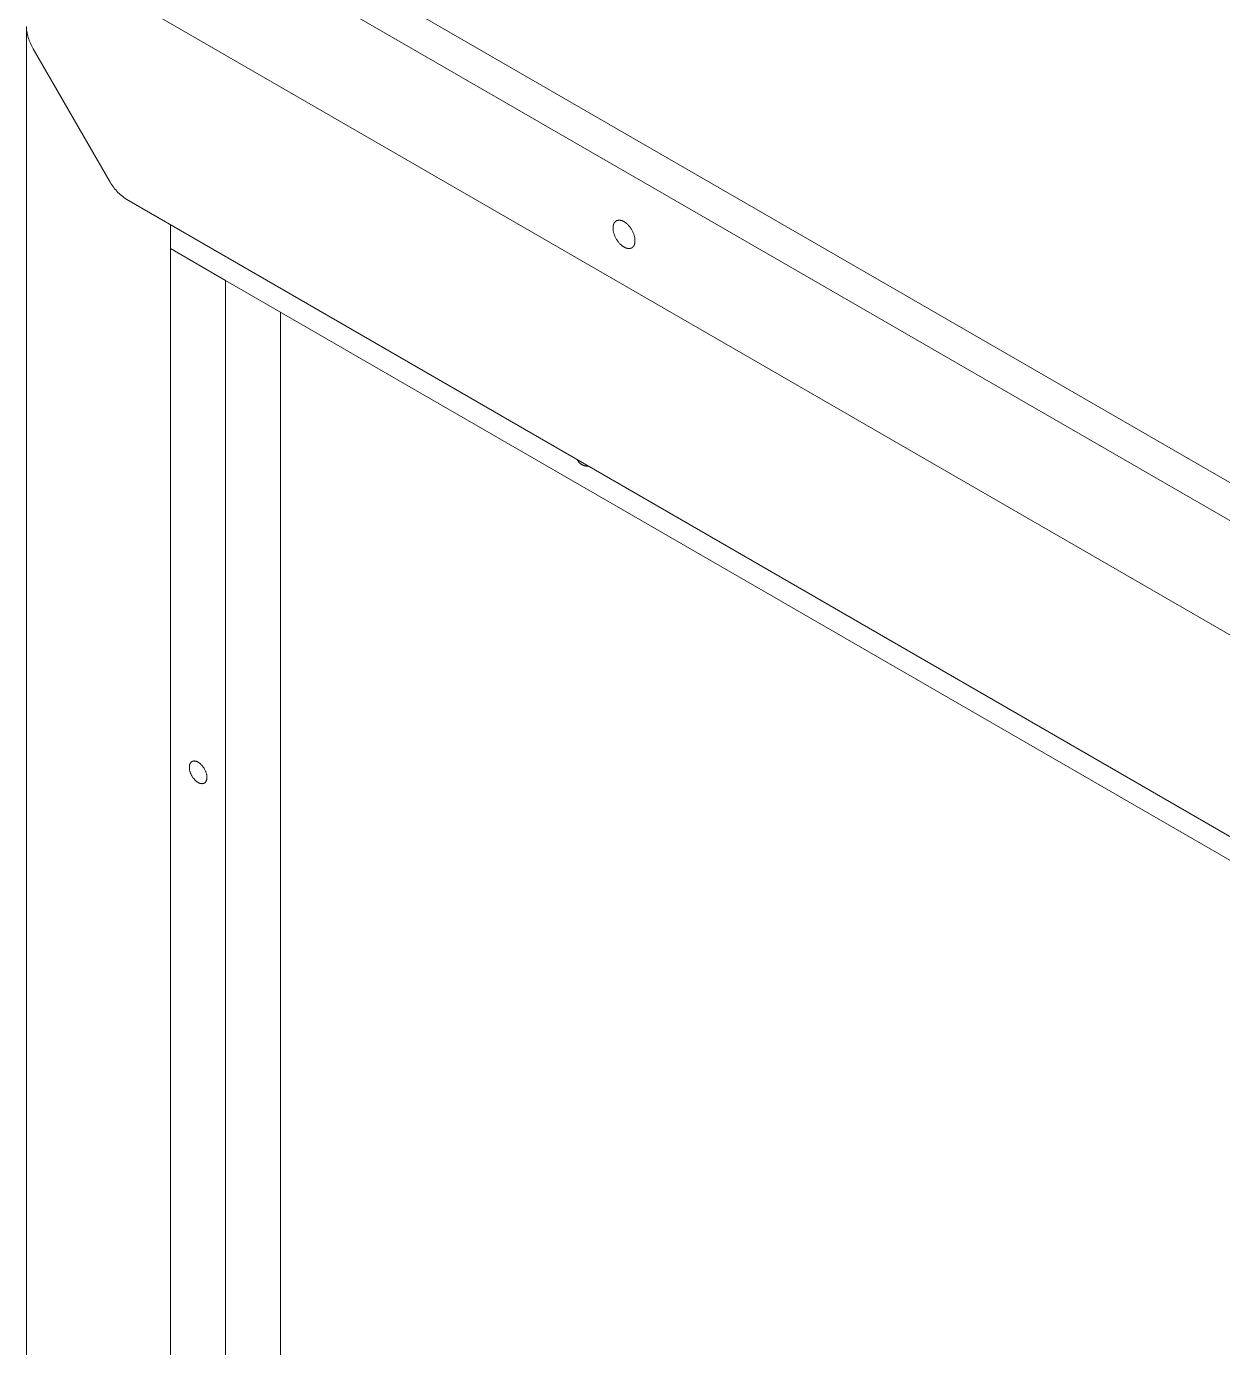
# Model space of a CAD drawing. Header units: millimetres. Extents: x -124 to 15640, y 659 to 4121.
# Drawn here: x 15308.8 to 15462.7, y 3702.7 to 3872.7 of the extents above; entities that cross this region are included whole.
import ezdxf

# ---------------------------------------------------------------- set-up
doc = ezdxf.new("R2010")
doc.units = ezdxf.units.MM
doc.layers.add('ZANO_R', color=7, linetype='Continuous', lineweight=0)

msp = doc.modelspace()

# ---------------------------------------------------------------- linework, layer by layer
at = {"layer": 'ZANO_R'}
for p, q in [((15580.86, 3746.31), (15339.05, 3885.92)), ((15580.88, 3741.4), (15334.81, 3883.47)), ((15322.08, 3876.12), (15593.61, 3719.36)), ((15308.83, 3872.66), (15308.83, 3872.57)), ((15308.83, 3498.6), (15308.83, 3872.66)), ((15308.83, 3872.57), (15308.84, 3872.48)), ((15308.84, 3872.48), (15308.84, 3872.39)), ((15308.84, 3872.39), (15308.85, 3872.29)), ((15308.85, 3872.29), (15308.86, 3872.2)), ((15308.86, 3872.2), (15308.88, 3872.1)), ((15308.88, 3872.1), (15308.89, 3872.01)), ((15308.89, 3872.01), (15308.91, 3871.91)), ((15308.91, 3871.91), (15308.93, 3871.81)), ((15308.93, 3871.81), (15308.97, 3871.62)), ((15308.97, 3871.62), (15309.02, 3871.43)), ((15309.02, 3871.43), (15309.07, 3871.23)), ((15309.07, 3871.23), (15309.14, 3871.04)), ((15309.14, 3871.04), (15309.2, 3870.85)), ((15309.2, 3870.85), (15309.28, 3870.67)), ((15309.28, 3870.67), (15309.36, 3870.49)), ((15309.36, 3870.49), (15309.44, 3870.31)), ((15309.44, 3870.31), (15309.52, 3870.13)), ((15309.52, 3870.13), (15309.61, 3869.96)), ((15309.61, 3869.96), (15309.71, 3869.8)), ((15319.61, 3852.65), (15309.71, 3869.8)), ((15319.61, 3852.65), (15319.71, 3852.47)), ((15319.71, 3852.47), (15319.82, 3852.29)), ((15319.82, 3852.29), (15319.94, 3852.12)), ((15319.94, 3852.12), (15320.06, 3851.95)), ((15320.06, 3851.95), (15320.18, 3851.79)), ((15320.18, 3851.79), (15320.32, 3851.63)), ((15320.32, 3851.63), (15320.45, 3851.47)), ((15320.45, 3851.47), (15320.6, 3851.32)), ((15320.6, 3851.32), (15320.74, 3851.17)), ((15320.74, 3851.17), (15320.9, 3851.03)), ((15320.9, 3851.03), (15321.05, 3850.9)), ((15321.05, 3850.9), (15321.22, 3850.77)), ((15321.22, 3850.77), (15321.38, 3850.64)), ((15321.38, 3850.64), (15321.55, 3850.52)), ((15321.55, 3850.52), (15321.73, 3850.41)), ((15577.53, 3702.72), (15321.73, 3850.41)), ((15384.48, 3847.42), (15384.49, 3847.43)), ((15384.49, 3847.43), (15384.5, 3847.44)), ((15384.5, 3847.44), (15384.51, 3847.45)), ((15384.51, 3847.45), (15384.52, 3847.47)), ((15384.52, 3847.47), (15384.53, 3847.48)), ((15384.53, 3847.48), (15384.54, 3847.49)), ((15384.54, 3847.49), (15384.55, 3847.5)), ((15384.55, 3847.5), (15384.56, 3847.51)), ((15384.56, 3847.51), (15384.57, 3847.52)), ((15384.57, 3847.52), (15384.58, 3847.54)), ((15384.58, 3847.54), (15384.59, 3847.55)), ((15384.59, 3847.55), (15384.6, 3847.56)), ((15384.6, 3847.56), (15384.61, 3847.57)), ((15384.61, 3847.57), (15384.62, 3847.58)), ((15384.62, 3847.58), (15384.63, 3847.59)), ((15384.63, 3847.59), (15384.65, 3847.6)), ((15384.65, 3847.6), (15384.66, 3847.6)), ((15384.66, 3847.6), (15384.67, 3847.61)), ((15384.67, 3847.61), (15384.68, 3847.62)), ((15384.68, 3847.62), (15384.69, 3847.63)), ((15384.69, 3847.63), (15384.71, 3847.64)), ((15384.71, 3847.64), (15384.72, 3847.65)), ((15384.72, 3847.65), (15384.73, 3847.65)), ((15384.73, 3847.65), (15384.75, 3847.66)), ((15384.75, 3847.66), (15384.76, 3847.67)), ((15384.76, 3847.67), (15384.77, 3847.67)), ((15384.77, 3847.67), (15384.79, 3847.68)), ((15384.79, 3847.68), (15384.8, 3847.69)), ((15384.8, 3847.69), (15384.82, 3847.69)), ((15384.82, 3847.69), (15384.83, 3847.7)), ((15384.83, 3847.7), (15384.84, 3847.7)), ((15384.84, 3847.7), (15384.86, 3847.71)), ((15384.86, 3847.71), (15384.87, 3847.71)), ((15384.87, 3847.71), (15384.89, 3847.71)), ((15384.89, 3847.71), (15384.9, 3847.72)), ((15384.9, 3847.72), (15384.92, 3847.72)), ((15384.92, 3847.72), (15384.93, 3847.72)), ((15384.93, 3847.72), (15384.95, 3847.73)), ((15384.95, 3847.73), (15384.96, 3847.73)), ((15384.96, 3847.73), (15384.98, 3847.73)), ((15384.98, 3847.73), (15384.99, 3847.73)), ((15384.99, 3847.73), (15385.01, 3847.74)), ((15385.01, 3847.74), (15385.02, 3847.74)), ((15385.02, 3847.74), (15385.04, 3847.74)), ((15385.04, 3847.74), (15385.06, 3847.74)), ((15385.06, 3847.74), (15385.07, 3847.74)), ((15385.07, 3847.74), (15385.09, 3847.74)), ((15385.09, 3847.74), (15385.1, 3847.74)), ((15385.1, 3847.74), (15385.12, 3847.74)), ((15385.12, 3847.74), (15385.13, 3847.74)), ((15385.13, 3847.74), (15385.17, 3847.74)), ((15385.17, 3847.74), (15385.2, 3847.73)), ((15385.2, 3847.73), (15385.23, 3847.73)), ((15385.23, 3847.73), (15385.27, 3847.72)), ((15385.27, 3847.72), (15385.3, 3847.72)), ((15385.3, 3847.72), (15385.33, 3847.71)), ((15385.33, 3847.71), (15385.36, 3847.7)), ((15385.36, 3847.7), (15385.4, 3847.69)), ((15385.4, 3847.69), (15385.43, 3847.68)), ((15385.43, 3847.68), (15385.46, 3847.67)), ((15385.46, 3847.67), (15385.5, 3847.66)), ((15385.5, 3847.66), (15385.53, 3847.64)), ((15385.53, 3847.64), (15385.56, 3847.63)), ((15385.56, 3847.63), (15385.59, 3847.61)), ((15385.59, 3847.61), (15385.63, 3847.6)), ((15385.63, 3847.6), (15385.66, 3847.58)), ((15385.66, 3847.58), (15385.69, 3847.56)), ((15385.69, 3847.56), (15385.72, 3847.55)), ((15385.72, 3847.55), (15385.75, 3847.53)), ((15385.75, 3847.53), (15385.78, 3847.51)), ((15385.78, 3847.51), (15385.82, 3847.49)), ((15385.82, 3847.49), (15385.85, 3847.47)), ((15385.85, 3847.47), (15385.88, 3847.44)), ((15385.88, 3847.44), (15385.91, 3847.42)), ((15327.38, 3844.08), (15327.38, 3847.14)), ((15384.31, 3846.87), (15384.32, 3846.91)), ((15384.31, 3846.84), (15384.31, 3846.87)), ((15384.31, 3846.8), (15384.31, 3846.84)), ((15384.31, 3846.77), (15384.31, 3846.8)), ((15384.31, 3846.73), (15384.31, 3846.77)), ((15384.31, 3846.69), (15384.31, 3846.73)), ((15384.31, 3846.66), (15384.31, 3846.69)), ((15384.31, 3846.62), (15384.31, 3846.66)), ((15384.31, 3846.58), (15384.31, 3846.62)), ((15384.32, 3846.54), (15384.31, 3846.58)), ((15384.32, 3846.98), (15384.33, 3847.01)), ((15384.32, 3846.94), (15384.32, 3846.98)), ((15384.32, 3846.91), (15384.32, 3846.94)), ((15384.32, 3846.5), (15384.32, 3846.54)), ((15384.32, 3846.46), (15384.32, 3846.5)), ((15384.33, 3846.42), (15384.32, 3846.46)), ((15384.33, 3847.01), (15384.34, 3847.05)), ((15384.34, 3846.34), (15384.33, 3846.42)), ((15384.34, 3847.08), (15384.35, 3847.11)), ((15384.34, 3847.05), (15384.34, 3847.08)), ((15384.36, 3846.25), (15384.34, 3846.34)), ((15384.35, 3847.11), (15384.36, 3847.15)), ((15384.36, 3847.15), (15384.37, 3847.18)), ((15384.38, 3846.16), (15384.36, 3846.25)), ((15384.37, 3847.18), (15384.38, 3847.21)), ((15384.38, 3847.21), (15384.39, 3847.24)), ((15384.41, 3846.07), (15384.38, 3846.16)), ((15384.39, 3847.24), (15384.41, 3847.27)), ((15384.41, 3847.27), (15384.42, 3847.3)), ((15384.43, 3845.98), (15384.41, 3846.07)), ((15384.42, 3847.3), (15384.43, 3847.33)), ((15384.43, 3847.33), (15384.44, 3847.35)), ((15384.46, 3845.89), (15384.43, 3845.98)), ((15384.44, 3847.35), (15384.45, 3847.36)), ((15384.45, 3847.36), (15384.46, 3847.38)), ((15384.46, 3847.39), (15384.47, 3847.4)), ((15384.46, 3847.38), (15384.46, 3847.39)), ((15384.5, 3845.8), (15384.46, 3845.89)), ((15384.47, 3847.4), (15384.48, 3847.42)), ((15384.54, 3845.7), (15384.5, 3845.8)), ((15385.91, 3847.42), (15385.95, 3847.4)), ((15385.95, 3847.4), (15385.98, 3847.37)), ((15385.98, 3847.37), (15386.04, 3847.32)), ((15386.04, 3847.32), (15386.11, 3847.26)), ((15386.11, 3847.26), (15386.18, 3847.2)), ((15386.18, 3847.2), (15386.24, 3847.13)), ((15386.24, 3847.13), (15386.31, 3847.06)), ((15386.31, 3847.06), (15386.37, 3846.99)), ((15386.37, 3846.99), (15386.43, 3846.91)), ((15386.43, 3846.91), (15386.49, 3846.83)), ((15386.49, 3846.83), (15386.55, 3846.75)), ((15386.55, 3846.75), (15386.61, 3846.67)), ((15386.61, 3846.67), (15386.67, 3846.58)), ((15386.67, 3846.58), (15386.72, 3846.49)), ((15386.72, 3846.49), (15386.77, 3846.4)), ((15386.77, 3846.4), (15386.82, 3846.31)), ((15386.82, 3846.31), (15386.86, 3846.22)), ((15386.86, 3846.22), (15386.9, 3846.12)), ((15386.9, 3846.12), (15386.94, 3846.03)), ((15386.94, 3846.03), (15386.98, 3845.94)), ((15386.98, 3845.94), (15387.01, 3845.85)), ((15387.01, 3845.85), (15387.04, 3845.76)), ((15387.04, 3845.76), (15387.06, 3845.67)), ((15327.38, 3517.48), (15327.38, 3844.08)), ((15327.38, 3844.08), (15334.46, 3839.99)), ((15384.58, 3845.61), (15384.54, 3845.7)), ((15384.62, 3845.52), (15384.58, 3845.61)), ((15384.67, 3845.43), (15384.62, 3845.52)), ((15384.72, 3845.34), (15384.67, 3845.43)), ((15384.77, 3845.25), (15384.72, 3845.34)), ((15384.83, 3845.16), (15384.77, 3845.25)), ((15384.89, 3845.08), (15384.83, 3845.16)), ((15384.95, 3844.99), (15384.89, 3845.08)), ((15385.01, 3844.91), (15384.95, 3844.99)), ((15385.07, 3844.84), (15385.01, 3844.91)), ((15385.13, 3844.77), (15385.07, 3844.84)), ((15385.2, 3844.7), (15385.13, 3844.77)), ((15385.27, 3844.63), (15385.2, 3844.7)), ((15385.33, 3844.57), (15385.27, 3844.63)), ((15385.4, 3844.51), (15385.33, 3844.57)), ((15385.46, 3844.46), (15385.4, 3844.51)), ((15385.5, 3844.43), (15385.46, 3844.46)), ((15385.53, 3844.41), (15385.5, 3844.43)), ((15385.56, 3844.38), (15385.53, 3844.41)), ((15385.59, 3844.36), (15385.56, 3844.38)), ((15385.63, 3844.34), (15385.59, 3844.36)), ((15385.66, 3844.32), (15385.63, 3844.34)), ((15385.69, 3844.3), (15385.66, 3844.32)), ((15385.72, 3844.28), (15385.69, 3844.3)), ((15385.75, 3844.26), (15385.72, 3844.28)), ((15385.78, 3844.25), (15385.75, 3844.26)), ((15385.82, 3844.23), (15385.78, 3844.25)), ((15385.85, 3844.21), (15385.82, 3844.23)), ((15385.88, 3844.2), (15385.85, 3844.21)), ((15385.91, 3844.18), (15385.88, 3844.2)), ((15385.95, 3844.17), (15385.91, 3844.18)), ((15385.98, 3844.16), (15385.95, 3844.17)), ((15386.01, 3844.15), (15385.98, 3844.16)), ((15386.04, 3844.14), (15386.01, 3844.15)), ((15386.08, 3844.13), (15386.04, 3844.14)), ((15386.11, 3844.12), (15386.08, 3844.13)), ((15386.14, 3844.11), (15386.11, 3844.12)), ((15386.18, 3844.1), (15386.14, 3844.11)), ((15386.21, 3844.1), (15386.18, 3844.1)), ((15386.24, 3844.09), (15386.21, 3844.1)), ((15386.27, 3844.09), (15386.24, 3844.09)), ((15386.31, 3844.09), (15386.27, 3844.09)), ((15386.32, 3844.09), (15386.31, 3844.09)), ((15386.34, 3844.09), (15386.32, 3844.09)), ((15386.35, 3844.09), (15386.34, 3844.09)), ((15386.37, 3844.09), (15386.35, 3844.09)), ((15386.39, 3844.09), (15386.37, 3844.09)), ((15386.4, 3844.09), (15386.39, 3844.09)), ((15386.42, 3844.09), (15386.4, 3844.09)), ((15386.43, 3844.09), (15386.42, 3844.09)), ((15386.45, 3844.09), (15386.43, 3844.09)), ((15386.46, 3844.1), (15386.45, 3844.09)), ((15386.48, 3844.1), (15386.46, 3844.1)), ((15386.49, 3844.1), (15386.48, 3844.1)), ((15386.51, 3844.1), (15386.49, 3844.1)), ((15386.52, 3844.11), (15386.51, 3844.1)), ((15386.54, 3844.11), (15386.52, 3844.11)), ((15386.55, 3844.11), (15386.54, 3844.11)), ((15386.57, 3844.12), (15386.55, 3844.11)), ((15386.58, 3844.12), (15386.57, 3844.12)), ((15386.6, 3844.13), (15386.58, 3844.12)), ((15386.61, 3844.13), (15386.6, 3844.13)), ((15386.63, 3844.14), (15386.61, 3844.13)), ((15386.64, 3844.14), (15386.63, 3844.14)), ((15386.65, 3844.15), (15386.64, 3844.14)), ((15386.67, 3844.15), (15386.65, 3844.15)), ((15386.68, 3844.16), (15386.67, 3844.15)), ((15386.69, 3844.17), (15386.68, 3844.16)), ((15386.71, 3844.17), (15386.69, 3844.17)), ((15386.72, 3844.18), (15386.71, 3844.17)), ((15386.73, 3844.19), (15386.72, 3844.18)), ((15386.75, 3844.2), (15386.73, 3844.19)), ((15386.76, 3844.21), (15386.75, 3844.2)), ((15386.77, 3844.21), (15386.76, 3844.21)), ((15386.78, 3844.22), (15386.77, 3844.21)), ((15386.8, 3844.23), (15386.78, 3844.22)), ((15386.81, 3844.24), (15386.8, 3844.23)), ((15386.82, 3844.25), (15386.81, 3844.24)), ((15386.83, 3844.26), (15386.82, 3844.25)), ((15386.84, 3844.27), (15386.83, 3844.26)), ((15386.85, 3844.28), (15386.84, 3844.27)), ((15386.86, 3844.29), (15386.85, 3844.28)), ((15386.87, 3844.3), (15386.86, 3844.29)), ((15386.88, 3844.31), (15386.87, 3844.3)), ((15386.89, 3844.32), (15386.88, 3844.31)), ((15386.9, 3844.34), (15386.89, 3844.32)), ((15386.91, 3844.35), (15386.9, 3844.34)), ((15386.92, 3844.36), (15386.91, 3844.35)), ((15386.93, 3844.37), (15386.92, 3844.36)), ((15386.94, 3844.39), (15386.93, 3844.37)), ((15386.95, 3844.4), (15386.94, 3844.39)), ((15386.96, 3844.41), (15386.95, 3844.4)), ((15386.97, 3844.42), (15386.96, 3844.41)), ((15386.98, 3844.44), (15386.97, 3844.42)), ((15386.99, 3844.47), (15386.98, 3844.45)), ((15386.98, 3844.45), (15386.98, 3844.44)), ((15387, 3844.48), (15386.99, 3844.47)), ((15387.01, 3844.49), (15387, 3844.48)), ((15387.02, 3844.52), (15387.01, 3844.49)), ((15387.04, 3844.55), (15387.02, 3844.52)), ((15387.05, 3844.58), (15387.04, 3844.55)), ((15387.06, 3844.62), (15387.05, 3844.58)), ((15387.06, 3845.67), (15387.08, 3845.58)), ((15387.07, 3844.65), (15387.06, 3844.62)), ((15387.08, 3844.68), (15387.07, 3844.65)), ((15387.08, 3845.58), (15387.1, 3845.49)), ((15387.09, 3844.71), (15387.08, 3844.68)), ((15387.1, 3844.75), (15387.09, 3844.71)), ((15387.1, 3845.49), (15387.11, 3845.41)), ((15387.11, 3844.81), (15387.1, 3844.78)), ((15387.1, 3844.78), (15387.1, 3844.75)), ((15387.11, 3845.41), (15387.12, 3845.37)), ((15387.12, 3844.85), (15387.11, 3844.81)), ((15387.12, 3845.37), (15387.12, 3845.33)), ((15387.12, 3845.33), (15387.13, 3845.29)), ((15387.13, 3844.92), (15387.12, 3844.88)), ((15387.12, 3844.88), (15387.12, 3844.85)), ((15387.13, 3845.29), (15387.13, 3845.25)), ((15387.13, 3845.25), (15387.13, 3845.21)), ((15387.13, 3845.21), (15387.13, 3845.17)), ((15387.13, 3845.17), (15387.13, 3845.13)), ((15387.13, 3845.13), (15387.13, 3845.1)), ((15387.13, 3845.1), (15387.13, 3845.06)), ((15387.13, 3845.06), (15387.13, 3845.03)), ((15387.13, 3845.03), (15387.13, 3844.99)), ((15387.13, 3844.99), (15387.13, 3844.95)), ((15387.13, 3844.95), (15387.13, 3844.92)), ((15334.46, 3513.4), (15334.46, 3839.99)), ((15577.53, 3699.66), (15334.46, 3839.99)), ((15341.53, 3517.48), (15341.53, 3835.91)), ((15379.7, 3816.94), (15379.73, 3816.89)), ((15379.73, 3816.89), (15379.75, 3816.85)), ((15379.75, 3816.85), (15379.77, 3816.81)), ((15379.77, 3816.81), (15379.8, 3816.77)), ((15379.8, 3816.77), (15379.83, 3816.73)), ((15379.83, 3816.73), (15379.85, 3816.69)), ((15379.85, 3816.69), (15379.88, 3816.65)), ((15379.88, 3816.65), (15379.91, 3816.61)), ((15379.91, 3816.61), (15379.95, 3816.57)), ((15379.95, 3816.57), (15379.98, 3816.54)), ((15379.98, 3816.54), (15380.01, 3816.5)), ((15380.01, 3816.5), (15380.05, 3816.47)), ((15380.05, 3816.47), (15380.09, 3816.44)), ((15380.09, 3816.44), (15380.13, 3816.41)), ((15380.13, 3816.41), (15380.16, 3816.38)), ((15380.16, 3816.38), (15380.2, 3816.35)), ((15380.2, 3816.35), (15380.25, 3816.33)), ((15380.25, 3816.33), (15380.29, 3816.3)), ((15380.29, 3816.3), (15380.33, 3816.28)), ((15380.33, 3816.28), (15380.37, 3816.25)), ((15380.37, 3816.25), (15380.42, 3816.23)), ((15380.42, 3816.23), (15380.46, 3816.21)), ((15380.46, 3816.21), (15380.51, 3816.2)), ((15380.51, 3816.2), (15380.55, 3816.18)), ((15380.55, 3816.18), (15380.6, 3816.17)), ((15380.6, 3816.17), (15380.65, 3816.15)), ((15380.65, 3816.15), (15380.69, 3816.14)), ((15380.69, 3816.14), (15380.74, 3816.13)), ((15380.74, 3816.13), (15380.79, 3816.12)), ((15380.79, 3816.12), (15380.84, 3816.12)), ((15380.84, 3816.12), (15380.89, 3816.11)), ((15380.89, 3816.11), (15380.94, 3816.11)), ((15380.94, 3816.11), (15380.98, 3816.11)), ((15380.98, 3816.11), (15381.03, 3816.11)), ((15381.03, 3816.11), (15381.08, 3816.11)), ((15381.08, 3816.11), (15381.13, 3816.11)), ((15329.84, 3777.73), (15329.85, 3777.75)), ((15329.85, 3777.75), (15329.86, 3777.78)), ((15329.86, 3777.78), (15329.87, 3777.8)), ((15329.87, 3777.8), (15329.88, 3777.83)), ((15329.88, 3777.83), (15329.89, 3777.85)), ((15329.89, 3777.85), (15329.9, 3777.86)), ((15329.9, 3777.87), (15329.91, 3777.88)), ((15329.9, 3777.86), (15329.9, 3777.87)), ((15329.91, 3777.9), (15329.92, 3777.91)), ((15329.91, 3777.88), (15329.91, 3777.9)), ((15329.92, 3777.91), (15329.93, 3777.92)), ((15329.93, 3777.92), (15329.94, 3777.93)), ((15329.94, 3777.94), (15329.95, 3777.95)), ((15329.94, 3777.93), (15329.94, 3777.94)), ((15329.95, 3777.95), (15329.96, 3777.96)), ((15329.96, 3777.97), (15329.97, 3777.98)), ((15329.96, 3777.96), (15329.96, 3777.97)), ((15329.97, 3777.98), (15329.98, 3777.99)), ((15329.98, 3777.99), (15329.99, 3778)), ((15329.99, 3778), (15330, 3778)), ((15330, 3778), (15330.01, 3778.01)), ((15330.01, 3778.02), (15330.02, 3778.03)), ((15330.01, 3778.01), (15330.01, 3778.02)), ((15330.02, 3778.03), (15330.03, 3778.04)), ((15330.03, 3778.04), (15330.04, 3778.05)), ((15330.04, 3778.05), (15330.05, 3778.05)), ((15330.05, 3778.05), (15330.06, 3778.06)), ((15330.06, 3778.06), (15330.07, 3778.07)), ((15330.07, 3778.07), (15330.08, 3778.08)), ((15330.08, 3778.08), (15330.09, 3778.08)), ((15330.09, 3778.08), (15330.1, 3778.09)), ((15330.1, 3778.09), (15330.11, 3778.1)), ((15330.11, 3778.1), (15330.12, 3778.1)), ((15330.12, 3778.1), (15330.13, 3778.11)), ((15330.13, 3778.11), (15330.14, 3778.11)), ((15330.14, 3778.11), (15330.15, 3778.12)), ((15330.15, 3778.12), (15330.16, 3778.12)), ((15330.16, 3778.12), (15330.17, 3778.13)), ((15330.17, 3778.13), (15330.18, 3778.13)), ((15330.18, 3778.13), (15330.2, 3778.14)), ((15330.2, 3778.14), (15330.21, 3778.14)), ((15330.21, 3778.14), (15330.22, 3778.15)), ((15330.22, 3778.15), (15330.23, 3778.15)), ((15330.23, 3778.15), (15330.24, 3778.15)), ((15330.24, 3778.15), (15330.25, 3778.16)), ((15330.25, 3778.16), (15330.26, 3778.16)), ((15330.26, 3778.16), (15330.28, 3778.16)), ((15330.28, 3778.16), (15330.29, 3778.16)), ((15330.29, 3778.16), (15330.3, 3778.17)), ((15330.3, 3778.17), (15330.31, 3778.17)), ((15330.31, 3778.17), (15330.33, 3778.17)), ((15330.33, 3778.17), (15330.34, 3778.17)), ((15330.34, 3778.17), (15330.35, 3778.17)), ((15330.35, 3778.17), (15330.36, 3778.17)), ((15330.36, 3778.17), (15330.37, 3778.17)), ((15330.37, 3778.17), (15330.39, 3778.18)), ((15330.39, 3778.18), (15330.4, 3778.18)), ((15330.4, 3778.18), (15330.41, 3778.18)), ((15330.41, 3778.18), (15330.43, 3778.18)), ((15330.43, 3778.18), (15330.44, 3778.18)), ((15330.44, 3778.18), (15330.45, 3778.18)), ((15330.45, 3778.18), (15330.48, 3778.17)), ((15330.48, 3778.17), (15330.5, 3778.17)), ((15330.5, 3778.17), (15330.53, 3778.17)), ((15330.53, 3778.17), (15330.56, 3778.16)), ((15330.56, 3778.16), (15330.58, 3778.16)), ((15330.58, 3778.16), (15330.61, 3778.15)), ((15330.61, 3778.15), (15330.63, 3778.14)), ((15330.63, 3778.14), (15330.66, 3778.14)), ((15330.66, 3778.14), (15330.69, 3778.13)), ((15330.69, 3778.13), (15330.71, 3778.12)), ((15330.71, 3778.12), (15330.74, 3778.11)), ((15330.74, 3778.11), (15330.77, 3778.1)), ((15330.77, 3778.1), (15330.79, 3778.09)), ((15330.79, 3778.09), (15330.82, 3778.08)), ((15330.82, 3778.08), (15330.84, 3778.06)), ((15330.84, 3778.06), (15330.87, 3778.05)), ((15330.87, 3778.05), (15330.89, 3778.04)), ((15330.89, 3778.04), (15330.92, 3778.02)), ((15330.92, 3778.02), (15330.94, 3778.01)), ((15330.94, 3778.01), (15330.97, 3777.99)), ((15330.97, 3777.99), (15331, 3777.98)), ((15331, 3777.98), (15331.02, 3777.96)), ((15331.02, 3777.96), (15331.05, 3777.94)), ((15331.05, 3777.94), (15331.07, 3777.92)), ((15331.07, 3777.92), (15331.1, 3777.9)), ((15331.1, 3777.9), (15331.13, 3777.88)), ((15331.13, 3777.88), (15331.18, 3777.84)), ((15331.18, 3777.84), (15331.23, 3777.79)), ((15331.23, 3777.79), (15331.28, 3777.74)), ((15329.79, 3777.48), (15329.8, 3777.51)), ((15329.79, 3777.45), (15329.79, 3777.48)), ((15329.79, 3777.43), (15329.79, 3777.45)), ((15329.79, 3777.4), (15329.79, 3777.43)), ((15329.79, 3777.37), (15329.79, 3777.4)), ((15329.79, 3777.34), (15329.79, 3777.37)), ((15329.79, 3777.31), (15329.79, 3777.34)), ((15329.79, 3777.28), (15329.79, 3777.31)), ((15329.79, 3777.25), (15329.79, 3777.28)), ((15329.8, 3777.22), (15329.79, 3777.25)), ((15329.8, 3777.57), (15329.81, 3777.6)), ((15329.8, 3777.54), (15329.8, 3777.57)), ((15329.8, 3777.51), (15329.8, 3777.54)), ((15329.8, 3777.19), (15329.8, 3777.22)), ((15329.8, 3777.15), (15329.8, 3777.19)), ((15329.81, 3777.12), (15329.8, 3777.15)), ((15329.81, 3777.62), (15329.82, 3777.65)), ((15329.81, 3777.6), (15329.81, 3777.62)), ((15329.82, 3777.05), (15329.81, 3777.12)), ((15329.82, 3777.68), (15329.83, 3777.7)), ((15329.82, 3777.65), (15329.82, 3777.68)), ((15329.83, 3776.98), (15329.82, 3777.05)), ((15329.83, 3777.7), (15329.84, 3777.73)), ((15329.85, 3776.91), (15329.83, 3776.98)), ((15329.87, 3776.84), (15329.85, 3776.91)), ((15329.89, 3776.77), (15329.87, 3776.84)), ((15329.91, 3776.7), (15329.89, 3776.77)), ((15329.94, 3776.62), (15329.91, 3776.7)), ((15329.97, 3776.55), (15329.94, 3776.62)), ((15330.01, 3776.47), (15329.97, 3776.55)), ((15330.04, 3776.4), (15330.01, 3776.47)), ((15330.08, 3776.33), (15330.04, 3776.4)), ((15330.12, 3776.25), (15330.08, 3776.33)), ((15330.16, 3776.18), (15330.12, 3776.25)), ((15330.21, 3776.11), (15330.16, 3776.18)), ((15330.25, 3776.05), (15330.21, 3776.11)), ((15331.28, 3777.74), (15331.34, 3777.69)), ((15331.34, 3777.69), (15331.39, 3777.63)), ((15331.39, 3777.63), (15331.44, 3777.58)), ((15331.44, 3777.58), (15331.49, 3777.51)), ((15331.49, 3777.51), (15331.54, 3777.45)), ((15331.54, 3777.45), (15331.59, 3777.39)), ((15331.59, 3777.39), (15331.63, 3777.32)), ((15331.63, 3777.32), (15331.68, 3777.25)), ((15331.68, 3777.25), (15331.72, 3777.18)), ((15331.72, 3777.18), (15331.76, 3777.11)), ((15331.76, 3777.11), (15331.8, 3777.03)), ((15331.8, 3777.03), (15331.83, 3776.96)), ((15331.83, 3776.96), (15331.87, 3776.88)), ((15331.87, 3776.88), (15331.9, 3776.81)), ((15331.9, 3776.81), (15331.92, 3776.74)), ((15331.92, 3776.74), (15331.95, 3776.66)), ((15331.95, 3776.66), (15331.97, 3776.59)), ((15331.97, 3776.59), (15331.99, 3776.52)), ((15331.99, 3776.52), (15332.01, 3776.45)), ((15332.01, 3776.45), (15332.02, 3776.38)), ((15332.02, 3776.38), (15332.03, 3776.31)), ((15332.03, 3776.31), (15332.04, 3776.28)), ((15332.04, 3776.28), (15332.04, 3776.25)), ((15332.04, 3776.25), (15332.04, 3776.21)), ((15332.04, 3776.21), (15332.05, 3776.18)), ((15332.05, 3776.18), (15332.05, 3776.15)), ((15332.05, 3776.15), (15332.05, 3776.12)), ((15332.05, 3776.12), (15332.05, 3776.09)), ((15332.05, 3776.09), (15332.05, 3776.06)), ((15332.05, 3776.06), (15332.05, 3776.03)), ((15330.3, 3775.98), (15330.25, 3776.05)), ((15330.35, 3775.92), (15330.3, 3775.98)), ((15330.4, 3775.86), (15330.35, 3775.92)), ((15330.45, 3775.8), (15330.4, 3775.86)), ((15330.5, 3775.74), (15330.45, 3775.8)), ((15330.56, 3775.69), (15330.5, 3775.74)), ((15330.61, 3775.64), (15330.56, 3775.69)), ((15330.66, 3775.59), (15330.61, 3775.64)), ((15330.71, 3775.55), (15330.66, 3775.59)), ((15330.74, 3775.53), (15330.71, 3775.55)), ((15330.77, 3775.51), (15330.74, 3775.53)), ((15330.79, 3775.49), (15330.77, 3775.51)), ((15330.82, 3775.47), (15330.79, 3775.49)), ((15330.84, 3775.46), (15330.82, 3775.47)), ((15330.87, 3775.44), (15330.84, 3775.46)), ((15330.89, 3775.42), (15330.87, 3775.44)), ((15330.92, 3775.41), (15330.89, 3775.42)), ((15330.94, 3775.39), (15330.92, 3775.41)), ((15330.97, 3775.38), (15330.94, 3775.39)), ((15331, 3775.37), (15330.97, 3775.38)), ((15331.02, 3775.36), (15331, 3775.37)), ((15331.05, 3775.34), (15331.02, 3775.36)), ((15331.07, 3775.33), (15331.05, 3775.34)), ((15331.1, 3775.32), (15331.07, 3775.33)), ((15331.13, 3775.31), (15331.1, 3775.32)), ((15331.15, 3775.3), (15331.13, 3775.31)), ((15331.18, 3775.29), (15331.15, 3775.3)), ((15331.2, 3775.29), (15331.18, 3775.29)), ((15331.23, 3775.28), (15331.2, 3775.29)), ((15331.26, 3775.27), (15331.23, 3775.28)), ((15331.28, 3775.27), (15331.26, 3775.27)), ((15331.31, 3775.26), (15331.28, 3775.27)), ((15331.34, 3775.26), (15331.31, 3775.26)), ((15331.36, 3775.26), (15331.34, 3775.26)), ((15331.39, 3775.26), (15331.36, 3775.26)), ((15331.4, 3775.26), (15331.39, 3775.26)), ((15331.41, 3775.25), (15331.4, 3775.26)), ((15331.43, 3775.25), (15331.41, 3775.25)), ((15331.44, 3775.25), (15331.43, 3775.25)), ((15331.45, 3775.26), (15331.44, 3775.25)), ((15331.46, 3775.26), (15331.45, 3775.26)), ((15331.48, 3775.26), (15331.46, 3775.26)), ((15331.49, 3775.26), (15331.48, 3775.26)), ((15331.5, 3775.26), (15331.49, 3775.26)), ((15331.51, 3775.26), (15331.5, 3775.26)), ((15331.53, 3775.26), (15331.51, 3775.26)), ((15331.54, 3775.26), (15331.53, 3775.26)), ((15331.55, 3775.27), (15331.54, 3775.26)), ((15331.56, 3775.27), (15331.55, 3775.27)), ((15331.57, 3775.27), (15331.56, 3775.27)), ((15331.59, 3775.28), (15331.57, 3775.27)), ((15331.6, 3775.28), (15331.59, 3775.28)), ((15331.61, 3775.28), (15331.6, 3775.28)), ((15331.62, 3775.29), (15331.61, 3775.28)), ((15331.63, 3775.29), (15331.62, 3775.29)), ((15331.64, 3775.29), (15331.63, 3775.29)), ((15331.66, 3775.3), (15331.64, 3775.29)), ((15331.67, 3775.3), (15331.66, 3775.3)), ((15331.68, 3775.31), (15331.67, 3775.3)), ((15331.69, 3775.31), (15331.68, 3775.31)), ((15331.7, 3775.32), (15331.69, 3775.31)), ((15331.71, 3775.32), (15331.7, 3775.32)), ((15331.72, 3775.33), (15331.71, 3775.32)), ((15331.73, 3775.34), (15331.72, 3775.33)), ((15331.74, 3775.34), (15331.73, 3775.34)), ((15331.75, 3775.35), (15331.74, 3775.34)), ((15331.76, 3775.36), (15331.75, 3775.35)), ((15331.77, 3775.36), (15331.76, 3775.36)), ((15331.78, 3775.37), (15331.77, 3775.36)), ((15331.79, 3775.38), (15331.78, 3775.37)), ((15331.8, 3775.38), (15331.79, 3775.38)), ((15331.81, 3775.39), (15331.8, 3775.38)), ((15331.82, 3775.4), (15331.81, 3775.39)), ((15331.83, 3775.42), (15331.82, 3775.41)), ((15331.82, 3775.41), (15331.82, 3775.4)), ((15331.84, 3775.43), (15331.83, 3775.42)), ((15331.85, 3775.44), (15331.84, 3775.43)), ((15331.86, 3775.44), (15331.85, 3775.44)), ((15331.87, 3775.45), (15331.86, 3775.44)), ((15331.88, 3775.47), (15331.87, 3775.46)), ((15331.87, 3775.46), (15331.87, 3775.45)), ((15331.89, 3775.48), (15331.88, 3775.47)), ((15331.9, 3775.49), (15331.89, 3775.48)), ((15331.91, 3775.51), (15331.9, 3775.5)), ((15331.9, 3775.5), (15331.9, 3775.49)), ((15331.92, 3775.52), (15331.91, 3775.51)), ((15331.93, 3775.55), (15331.92, 3775.54)), ((15331.92, 3775.54), (15331.92, 3775.52)), ((15331.94, 3775.56), (15331.93, 3775.55)), ((15331.95, 3775.58), (15331.94, 3775.57)), ((15331.94, 3775.57), (15331.94, 3775.56)), ((15331.96, 3775.6), (15331.95, 3775.58)), ((15331.97, 3775.63), (15331.96, 3775.6)), ((15331.98, 3775.65), (15331.97, 3775.63)), ((15331.99, 3775.68), (15331.98, 3775.65)), ((15332, 3775.7), (15331.99, 3775.68)), ((15332.01, 3775.73), (15332, 3775.7)), ((15332.02, 3775.78), (15332.01, 3775.75)), ((15332.01, 3775.75), (15332.01, 3775.73)), ((15332.03, 3775.81), (15332.02, 3775.78)), ((15332.04, 3775.86), (15332.03, 3775.84)), ((15332.03, 3775.84), (15332.03, 3775.81)), ((15332.05, 3775.95), (15332.04, 3775.92)), ((15332.04, 3775.92), (15332.04, 3775.89)), ((15332.04, 3775.89), (15332.04, 3775.86)), ((15332.05, 3776.03), (15332.05, 3776)), ((15332.05, 3776), (15332.05, 3775.98)), ((15332.05, 3775.98), (15332.05, 3775.95))]:
    msp.add_line(p, q, dxfattribs=at)

doc.saveas('drawing.dxf')
